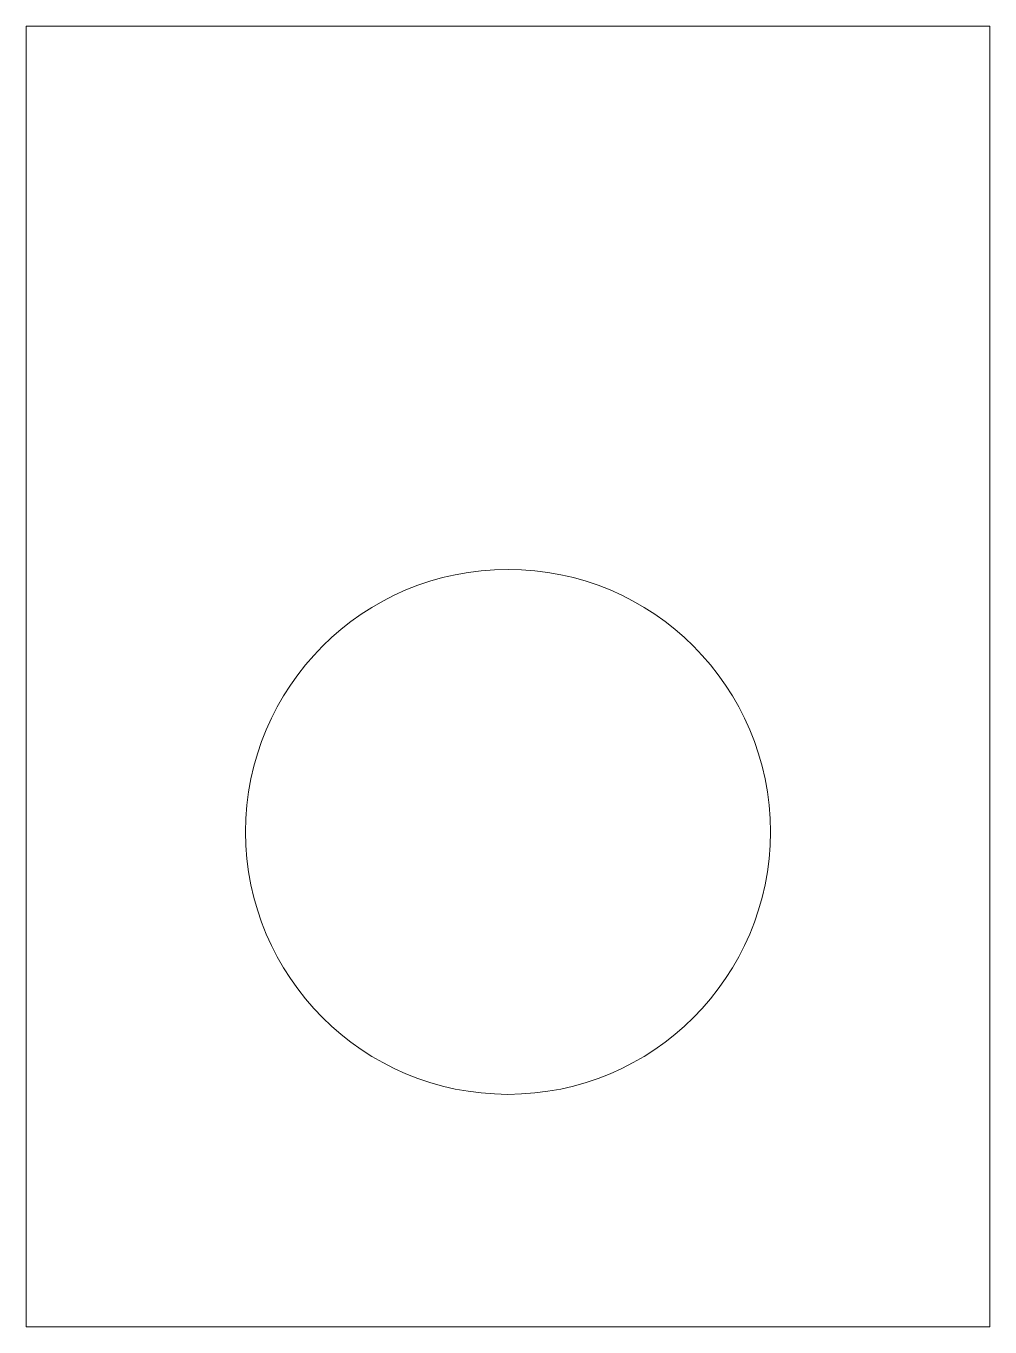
# Model space of a CAD drawing. Header units: millimetres. Extents: x -12.6 to 12.6, y -17 to 17.
import ezdxf

# ---------------------------------------------------------------- set-up
doc = ezdxf.new("R2010")
doc.units = ezdxf.units.MM

msp = doc.modelspace()

# ---------------------------------------------------------------- linework, layer by layer
at = {"color": 7, "linetype": 'Continuous', "lineweight": 15}
for p, q in [((-12.6, 17), (12.6, 17)), ((-12.6, -17), (-12.6, 17)), ((12.6, 17), (12.6, -17)), ((12.6, -17), (-12.6, -17))]:
    msp.add_line(p, q, dxfattribs=at)
msp.add_circle((0, -4.06), 6.86, dxfattribs=at)

doc.saveas('drawing.dxf')
